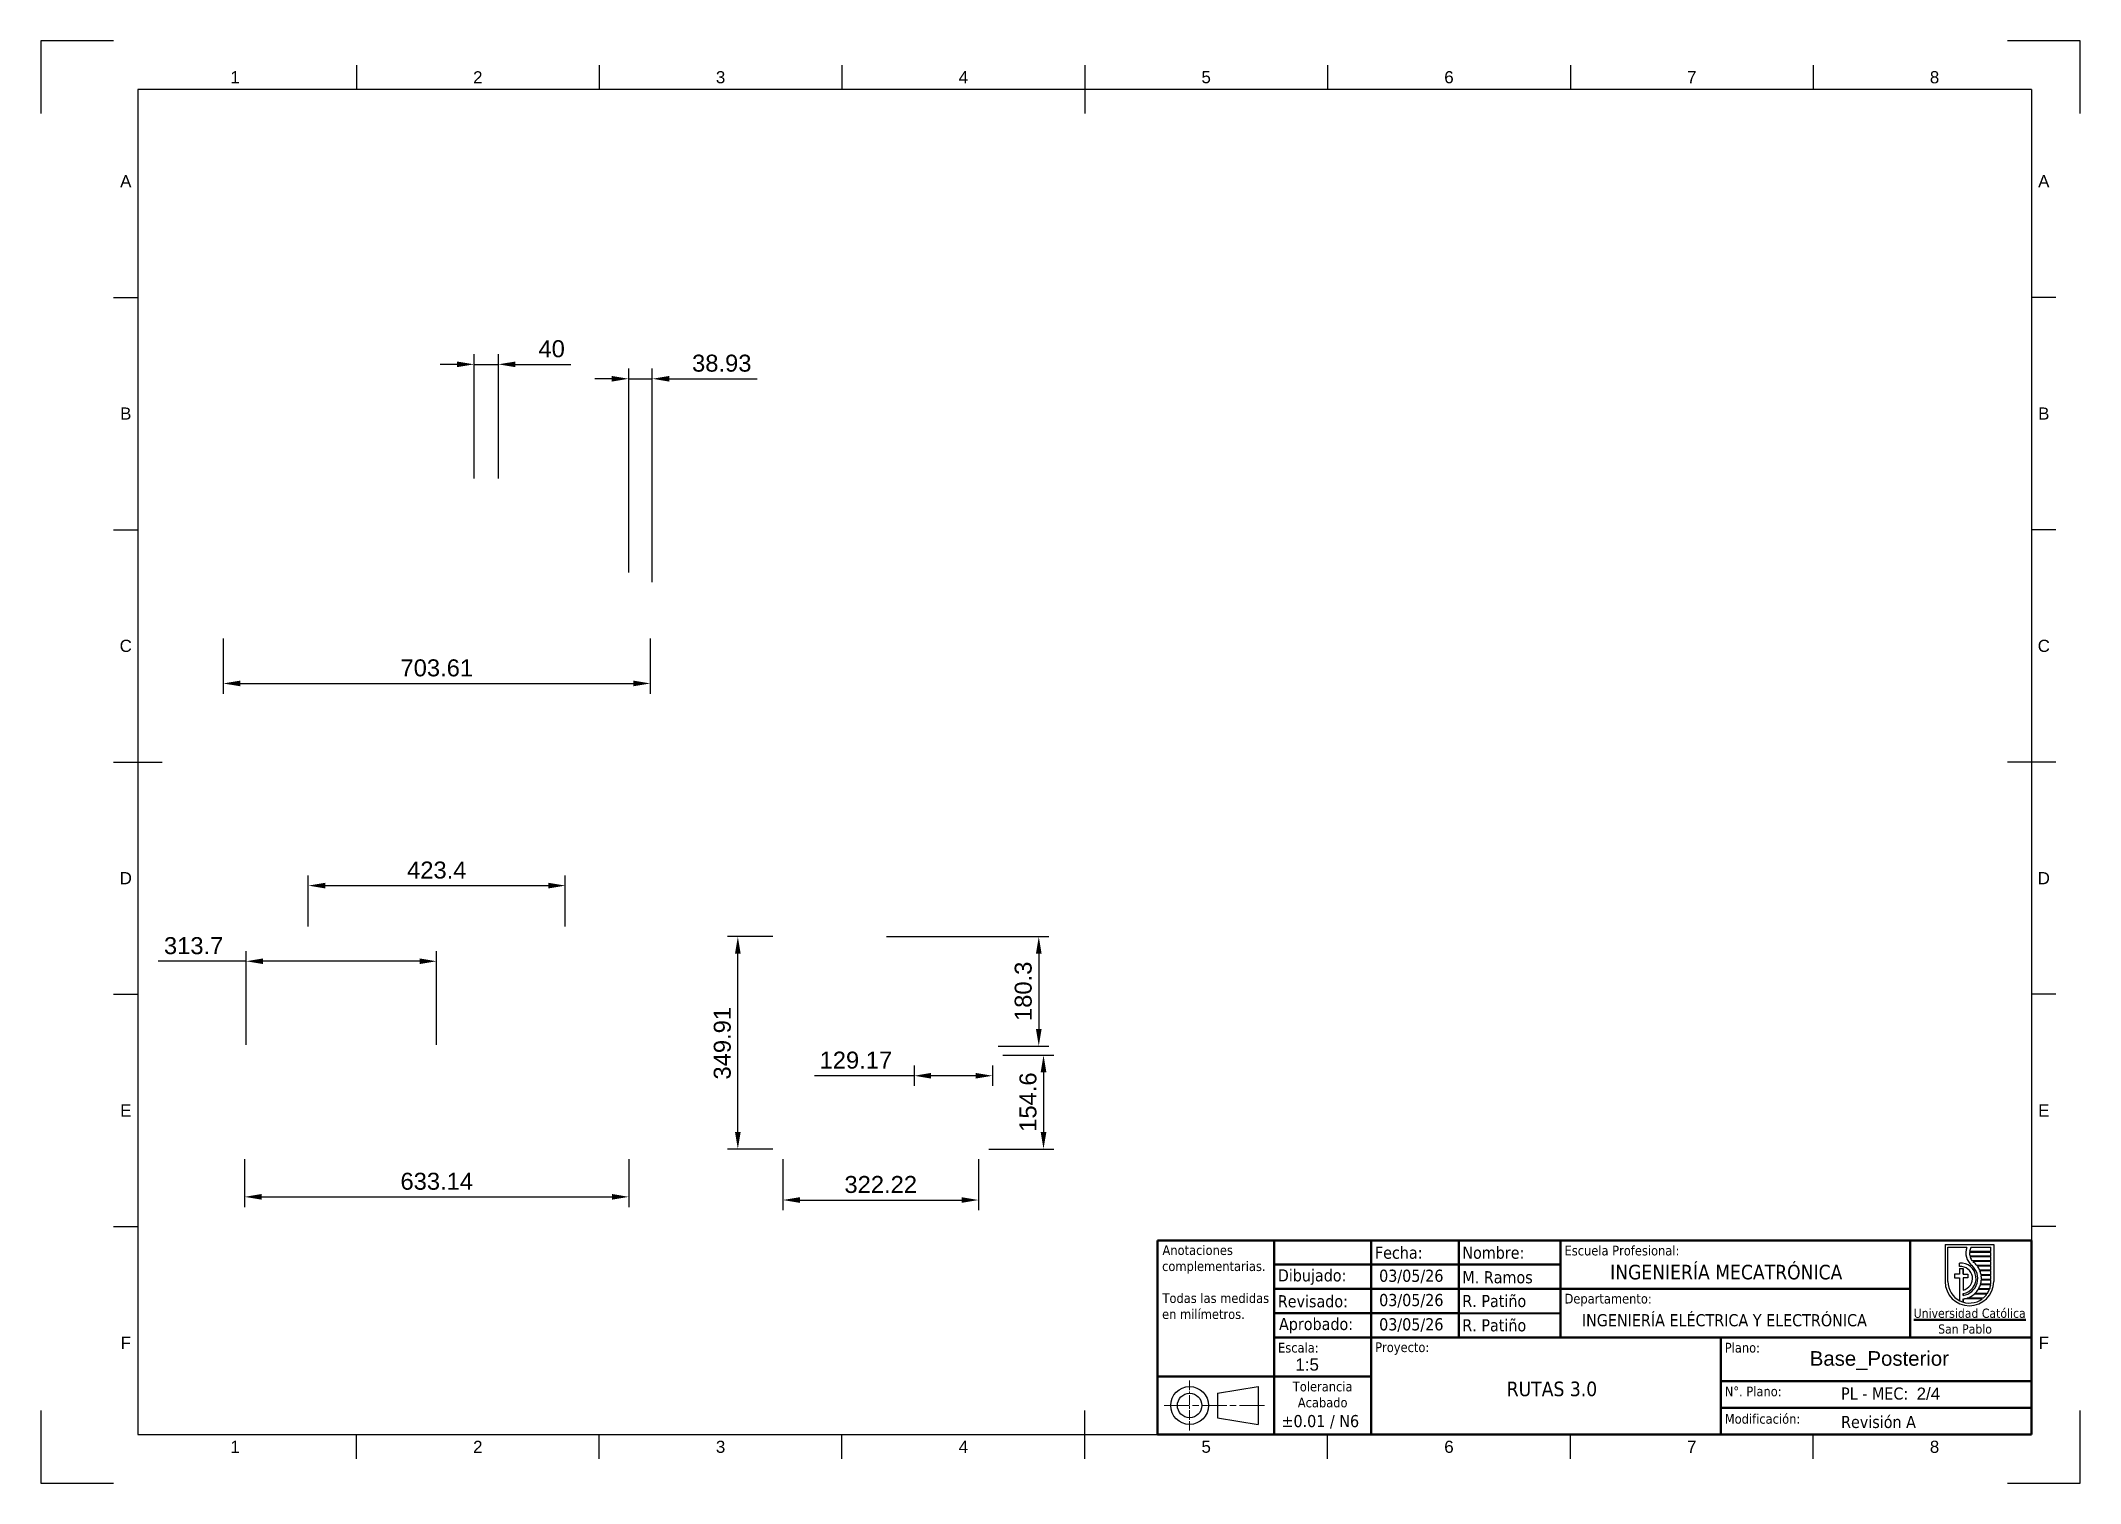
# Paper-space layout 'Base_2' of a CAD drawing. Header units: millimetres. Extents: x 0 to 420, y 0 to 297.
import ezdxf
from ezdxf.enums import TextEntityAlignment as Align

# ---------------------------------------------------------------- set-up
doc = ezdxf.new("R2010")
doc.units = ezdxf.units.MM
doc.header["$LTSCALE"] = 0.75
doc.linetypes.add('CHAIN', pattern=[0.3543, 0.2362, -0.0295, 0.0591, -0.0295])
for name, color, linetype, lineweight in [('BORDER', 7, 'Continuous', 25), ('FD_Dimensions', 7, 'Continuous', 25), ('Notes', 7, 'Continuous', 25), ('Title (ISO)', 7, 'Continuous', 50), ('TITLEBLOCK', 7, 'Continuous', 35)]:
    doc.layers.add(name, color=color, linetype=linetype, lineweight=lineweight)
doc.styles.add('FusionTitle', font='arial.ttf')
doc.styles.add('MtXpl_Tahoma', font='tahoma.ttf')
doc.styles.add('MtXpl_Tahoma_1', font='tahomabd.ttf')
doc.styles.get("Standard").update_dxf_attribs({"font": 'arial.ttf'})
doc.dimstyles.new('Dim-ISO-25', dxfattribs={"dimtxt": 3.5, "dimasz": 3.5, "dimexe": 2.1, "dimexo": 2.1, "dimgap": 1.4, "dimtad": 1, "dimzin": 12, "dimdsep": 46, "dimtxsty": 'Standard', "dimcen": 0, "dimazin": 3, "dimtp": 0.1, "dimtm": 0.1, "dimtfac": 0.714286, "dimtmove": 0, "dimatfit": 3, "dimfxl": 1, "dimtzin": 12, "dimarcsym": 0})

# ---------------------------------------------------------------- blocks, each defined once
blk = doc.blocks.new('ISO_A3_SHEET')
at = {"layer": 'BORDER'}
for p, q in [((65, 292), (65, 287)), ((115, 292), (115, 287)), ((165, 292), (165, 287)), ((215, 292), (215, 282)), ((265, 292), (265, 287)), ((315, 292), (315, 287)), ((365, 292), (365, 287)), ((410, 287), (20, 287)), ((20, 287), (20, 10)), ((410, 287), (410, 10)), ((15, 244.16666), (20, 244.16666)), ((415, 244.16666), (410, 244.16666)), ((15, 196.33333), (20, 196.33333)), ((415, 196.33333), (410, 196.33333)), ((15, 148.5), (25, 148.5)), ((415, 148.5), (405, 148.5)), ((15, 100.66667), (20, 100.66667)), ((415, 100.66667), (410, 100.66667)), ((15, 52.83334), (20, 52.83334)), ((415, 52.83334), (410, 52.83334)), ((215, 5), (215, 15)), ((20, 10), (410, 10)), ((65, 5), (65, 10)), ((115, 5), (115, 10)), ((165, 5), (165, 10)), ((265, 5), (265, 10)), ((315, 5), (315, 10)), ((365, 5), (365, 10))]:
    blk.add_line(p, q, dxfattribs=at)
at = {"layer": 'Defpoints'}
for p, q in [((15, 297), (0, 297)), ((0, 297), (0, 282)), ((420, 297), (405, 297)), ((420, 282), (420, 297)), ((0, 15), (0, 0)), ((420, 0), (420, 15)), ((0, 0), (15, 0)), ((405, 0), (420, 0))]:
    blk.add_line(p, q, dxfattribs=at)
at = {"layer": 'BORDER', "style": 'FusionTitle'}
for s, p in [('1', (40, 289.5)), ('2', (90, 289.5)), ('3', (140, 289.5)), ('4', (190, 289.5)), ('5', (240, 289.5)), ('6', (290, 289.5)), ('7', (340, 289.5)), ('8', (390, 289.5)), ('A', (17.5, 268.08333)), ('A', (412.5, 268.08333)), ('B', (17.5, 220.25)), ('B', (412.5, 220.25)), ('C', (17.5, 172.41667)), ('C', (412.5, 172.41667)), ('D', (17.5, 124.58334)), ('D', (412.5, 124.58334)), ('E', (17.5, 76.75001)), ('E', (412.5, 76.75001)), ('F', (17.5, 28.91668)), ('F', (412.5, 28.91668)), ('1', (40, 7.5)), ('2', (90, 7.5)), ('3', (140, 7.5)), ('4', (190, 7.5)), ('5', (240, 7.5)), ('6', (290, 7.5)), ('7', (340, 7.5)), ('8', (390, 7.5))]:
    blk.add_text(s, height=2.5, dxfattribs=at).set_placement(p, align=Align.MIDDLE)
blk = doc.blocks.new('MEC_UCSP_2026_ROTULO')
at = {"color": 7, "lineweight": 25}
blk.add_line((-17.82, 39.13), (-7.82, 39.13), dxfattribs=at)
at = {"lineweight": 25}
for p, q in [((-17.82, 39.13), (-17.82, 31.53)), ((-17.26, 31.53), (-17.26, 38.57)), ((-17.26, 38.57), (-13.32, 38.57)), ((-12.52, 38.57), (-8.38, 38.57)), ((-8.38, 37.69), (-8.38, 38.57)), ((-7.82, 39.13), (-7.82, 31.53)), ((-14.86, 34.59), (-14.86, 35.33)), ((-14.86, 34.23), (-14.86, 33.01)), ((-14.86, 34.23), (-14.12, 34.23)), ((-14.12, 34.23), (-14.12, 33.01)), ((-8.38, 37.53), (-12.79, 37.53)), ((-8.38, 37.69), (-12.78, 37.69)), ((-8.38, 36.73), (-12.71, 36.73)), ((-8.38, 36.58), (-12.66, 36.58)), ((-8.38, 35.77), (-12.21, 35.77)), ((-8.38, 35.62), (-12.08, 35.62)), ((-8.38, 34.82), (-11.28, 34.82)), ((-8.38, 34.66), (-11.16, 34.66)), ((-8.38, 33.86), (-10.71, 33.86)), ((-8.38, 33.71), (-10.64, 33.71)), ((-8.38, 36.73), (-8.38, 37.53)), ((-8.38, 35.77), (-8.38, 36.58)), ((-8.38, 34.82), (-8.38, 35.62)), ((-8.38, 33.86), (-8.38, 34.66)), ((-8.38, 32.9), (-8.38, 33.71)), ((-14.86, 33.01), (-15.86, 33.01)), ((-15.86, 33.01), (-15.86, 32.27)), ((-15.86, 32.27), (-14.86, 32.27)), ((-14.86, 32.27), (-14.86, 27.58)), ((-14.12, 33.01), (-13.13, 33.01)), ((-14.12, 32.27), (-14.12, 29.78)), ((-13.13, 32.27), (-14.12, 32.27)), ((-13.13, 33.01), (-13.13, 32.27)), ((-8.7, 29.88), (-11.02, 29.88)), ((-8.64, 30.03), (-10.92, 30.03)), ((-8.44, 30.84), (-10.57, 30.84)), ((-8.41, 30.99), (-10.52, 30.99)), ((-8.38, 32.9), (-10.42, 32.9)), ((-8.38, 32.75), (-10.39, 32.75)), ((-8.38, 31.79), (-10.37, 31.79)), ((-8.38, 31.95), (-10.36, 31.95)), ((-8.38, 31.95), (-8.38, 32.75)), ((-8.38, 31.53), (-8.38, 31.79)), ((-14.12, 29.03), (-14.12, 28.67)), ((-14.12, 27.93), (-14.12, 27.28)), ((-10.17, 27.97), (-13.85, 27.97)), ((-9.97, 28.12), (-13.26, 28.12)), ((-9.22, 28.92), (-11.84, 28.92)), ((-9.12, 29.08), (-11.67, 29.08))]:
    blk.add_line(p, q, dxfattribs=at)
for p, q in [((-14.12, 34.23), (-14.12, 33.01)), ((-14.12, 29.03), (-14.12, 28.67)), ((-14.12, 27.93), (-14.12, 27.28))]:
    blk.add_line(p, q)
for centre, radius, start, end in [((-10.22, 37.4), 3.32, 159.4919, 229.9701), ((-10.22, 37.4), 2.58, 153.2124, 173.7257), ((-14.62, 32.16), 3.17, 279.0593, 94.3439), ((-14.62, 32.16), 2.44, 281.8358, 95.6623), ((-14.62, 32.16), 3.53, 278.1382, 49.9701), ((-10.22, 37.4), 2.58, 177.1373, 195.1765), ((-10.22, 37.4), 2.58, 198.7319, 219.2627), ((-14.62, 32.16), 4.27, 38.4452, 49.9701), ((-14.62, 32.16), 4.27, 23.4265, 35.8674), ((-14.62, 32.16), 4.27, 9.9842, 21.2057), ((-12.82, 31.53), 5, 180, 0), ((-12.82, 31.53), 4.44, 180, 306.7065), ((-14.62, 32.16), 4.27, 313.664, 327.6519), ((-14.62, 32.16), 4.27, 330.0525, 341.8885), ((-14.62, 32.16), 4.27, 344.0373, 355.0278), ((-14.62, 32.16), 4.27, 357.0871, 7.9045), ((-12.82, 31.53), 4.44, 326.5146, 338.2428), ((-12.82, 31.53), 4.44, 340.3541, 351.0741), ((-12.82, 31.53), 4.44, 353.0681, 0), ((-14.62, 32.16), 4.27, 276.7227, 280.4384), ((-14.62, 32.16), 4.27, 288.631, 310.6014), ((-12.82, 31.53), 4.44, 309.8932, 324.1128)]:
    blk.add_arc(centre, radius, start, end, dxfattribs=at)
at = {"lineweight": 35}
blk.add_arc((-10.22, 37.4), 2.58, 223.8063, 229.9701, dxfattribs=at)
at = {"layer": 'Title (ISO)'}
for p, q in [((0, 40), (-180, 40)), ((-180, 40), (-180, 12)), ((-156, 35), (-156, 40)), ((-136, 35), (-136, 40)), ((-118, 35), (-118, 40)), ((-97, 35), (-97, 40)), ((-25, 20), (-25, 40)), ((0, 11), (0, 40)), ((-156, 29.95), (-156, 35)), ((-156, 35), (-136, 35)), ((-136, 35), (-118, 35)), ((-136, 30), (-136, 35)), ((-118, 30), (-118, 35.01)), ((-118, 35), (-97, 35)), ((-97, 30), (-97, 35)), ((-156, 30), (-136, 30)), ((-156, 24.96), (-156, 29.95)), ((-136, 20), (-136, 30)), ((-136, 30), (-136, 30)), ((-118, 30), (-136, 30)), ((-118, 25.06), (-118, 30)), ((-97, 30), (-118, 30)), ((-97, 30), (-25, 30)), ((-97, 25), (-97, 30)), ((-156, 25), (-136, 25)), ((-156, 20), (-156, 24.96)), ((-136, 25), (-118, 25)), ((-118, 20), (-118, 25.06)), ((-97, 24.94), (-118, 25)), ((-97, 20), (-97, 25)), ((-136, 20), (-156, 20)), ((-156, 12), (-156, 20)), ((-136, 12), (-136, 20)), ((-136, 20), (-118, 20)), ((-97, 20), (-118, 20)), ((-97, 20), (-64, 20)), ((-64, 11), (-64, 20)), ((-64, 20), (0, 20)), ((-180, 12), (-156, 12)), ((-180, 0), (-180, 12)), ((-136, 12), (-156, 12)), ((-156, 12), (-156, 0)), ((-136, 12), (-136, 0)), ((-64, 11), (0, 11)), ((-64, 5.5), (-64, 11)), ((0, 0), (0, 11)), ((-64, 0), (-64, 5.5)), ((-64, 5.5), (-0.09, 5.5)), ((-180, 0), (0, 0))]:
    blk.add_line(p, q, dxfattribs=at)
at = {"layer": 'Title (ISO)', "linetype": 'CHAIN', "lineweight": 18, "ltscale": 11.506328}
blk.add_line((-173.41, 11.18), (-173.41, 0.82), dxfattribs=at)
at = {"layer": 'Title (ISO)', "lineweight": 25}
for p, q in [((-167.64, 8.52), (-159.31, 9.9)), ((-167.64, 8.52), (-167.64, 3.48)), ((-159.31, 9.9), (-159.31, 2.1)), ((-167.64, 3.48), (-159.31, 2.1))]:
    blk.add_line(p, q, dxfattribs=at)
at = {"layer": 'Title (ISO)', "linetype": 'CHAIN', "lineweight": 18, "ltscale": 29.126099}
blk.add_line((-178.64, 6), (-158, 6), dxfattribs=at)
at = {"layer": 'Title (ISO)', "lineweight": 25}
for radius in [3.9, 2.52]:
    blk.add_circle((-173.41, 6), radius, dxfattribs=at)
at = {"layer": 'Title (ISO)'}
for s, height, style, p in [('Anotaciones', 2, 'MtXpl_Tahoma', (-179, 36.99)), ('Fecha:', 2.5, 'MtXpl_Tahoma', (-135.25, 36.22)), ('Nombre:', 2.5, 'MtXpl_Tahoma', (-117.25, 36.22)), ('Escuela Profesional:', 2, 'MtXpl_Tahoma', (-96.2, 36.9)), ('complementarias.', 2, 'MtXpl_Tahoma', (-179.08, 33.69)), ('Dibujado:', 2.5, 'MtXpl_Tahoma', (-155.25, 31.55)), ('03/05/26', 2.5, 'MtXpl_Tahoma', (-134.38, 31.47)), ('M. Ramos', 2.5, 'MtXpl_Tahoma', (-117.25, 31.16)), ('INGENIERÍA MECATRÓNICA', 3, 'MtXpl_Tahoma', (-86.81, 31.97)), ('Todas las medidas', 2, 'MtXpl_Tahoma', (-179, 27.11)), ('en milímetros.', 2, 'MtXpl_Tahoma', (-179.08, 23.82)), ('Revisado:', 2.5, 'MtXpl_Tahoma', (-155.25, 26.22)), ('03/05/26', 2.5, 'MtXpl_Tahoma', (-134.38, 26.47)), ('R. Patiño', 2.5, 'MtXpl_Tahoma', (-117.25, 26.27)), ('Departamento:', 2, 'MtXpl_Tahoma', (-96.2, 27)), ('INGENIERÍA ELÉCTRICA Y ELECTRÓNICA', 2.5, 'MtXpl_Tahoma', (-92.63, 22.31)), ('%%UUniversidad Católica', 1.9, 'MtXpl_Tahoma', (-24.29, 24.05)), ('Aprobado:', 2.5, 'MtXpl_Tahoma', (-155, 21.54)), ('03/05/26', 2.5, 'MtXpl_Tahoma', (-134.38, 21.47)), ('R. Patiño', 2.5, 'MtXpl_Tahoma', (-117.25, 21.27)), ('San Pablo', 1.9, 'MtXpl_Tahoma_1', (-19.25, 20.8)), ('Escala:', 2, 'MtXpl_Tahoma', (-155.2, 16.91)), ('Proyecto:', 2, 'MtXpl_Tahoma', (-135.2, 17)), ('Plano:', 2, 'MtXpl_Tahoma', (-63.2, 16.91)), ('Tolerancia', 2, 'MtXpl_Tahoma', (-152.16, 8.91)), ('RUTAS 3.0', 3, 'MtXpl_Tahoma', (-108.11, 7.92)), ('N°. Plano:', 2, 'MtXpl_Tahoma', (-63.2, 7.91)), ('PL - MEC:', 2.5, 'MtXpl_Tahoma', (-39.25, 7.22)), ('Acabado', 2, 'MtXpl_Tahoma', (-151.13, 5.62)), ('Modificación:', 2, 'MtXpl_Tahoma', (-63.2, 2.25)), ('±0.01 / N6', 2.5, 'MtXpl_Tahoma', (-154.49, 1.54)), ('Revisión A', 2.5, 'MtXpl_Tahoma', (-39.25, 1.37))]:
    blk.add_text(s, height=height, dxfattribs=dict(at, style=style)).set_placement(p)
at = {"layer": 'TITLEBLOCK', "lineweight": 13}
for tag, p in [('SCALE', (-151.64, 13.18)), ('SHEET', (-23.69, 7.19))]:
    blk.add_attdef(tag, p, '', height=2.5, dxfattribs=at)
blk = doc.blocks.new('*D32')
at = {"layer": 'Defpoints', "color": 0, "transparency": 16777216}
for p in [(41.98, 68.81), (121.12, 68.81), (121.12, 58.96)]:
    blk.add_point(p, dxfattribs=at)
at = {"layer": 'FD_Dimensions', "color": 0, "lineweight": -2, "transparency": 16777216}
for p, q in [((41.98, 66.71), (41.98, 56.86)), ((121.12, 66.71), (121.12, 56.86)), ((45.48, 58.96), (117.62, 58.96))]:
    blk.add_line(p, q, dxfattribs=at)
at = {"layer": 'FD_Dimensions', "color": 0, "transparency": 16777216}
for points in [[(45.48, 59.55), (45.48, 58.38), (41.98, 58.96)], [(117.62, 59.55), (117.62, 58.38), (121.12, 58.96)]]:
    blk.add_solid(points, dxfattribs=at)
at = {"layer": 'FD_Dimensions', "color": 0, "transparency": 16777216, "insert": (81.55, 62.15), "char_height": 3.5, "attachment_point": 5}
blk.add_mtext('633.14', dxfattribs=at)
blk = doc.blocks.new('*D33')
at = {"layer": 'Defpoints', "color": 0, "transparency": 16777216}
for p in [(37.58, 176.03), (125.53, 176.03), (125.53, 164.67)]:
    blk.add_point(p, dxfattribs=at)
at = {"layer": 'FD_Dimensions', "color": 0, "lineweight": -2, "transparency": 16777216}
for p, q in [((37.58, 173.93), (37.58, 162.57)), ((125.53, 173.93), (125.53, 162.57)), ((41.08, 164.67), (122.03, 164.67))]:
    blk.add_line(p, q, dxfattribs=at)
at = {"layer": 'FD_Dimensions', "color": 0, "transparency": 16777216}
for points in [[(41.08, 165.26), (41.08, 164.09), (37.58, 164.67)], [(122.03, 165.26), (122.03, 164.09), (125.53, 164.67)]]:
    blk.add_solid(points, dxfattribs=at)
at = {"layer": 'FD_Dimensions', "color": 0, "transparency": 16777216, "insert": (81.55, 167.86), "char_height": 3.5, "attachment_point": 5}
blk.add_mtext('703.61', dxfattribs=at)
blk = doc.blocks.new('*D34')
at = {"layer": 'Defpoints', "color": 0, "transparency": 16777216}
for p in [(143.55, 112.55), (152.84, 112.55), (152.84, 68.81)]:
    blk.add_point(p, dxfattribs=at)
at = {"layer": 'FD_Dimensions', "color": 0, "lineweight": -2, "transparency": 16777216}
for p, q in [((150.74, 112.55), (141.45, 112.55)), ((143.55, 72.31), (143.55, 109.05)), ((150.74, 68.81), (141.45, 68.81))]:
    blk.add_line(p, q, dxfattribs=at)
at = {"layer": 'FD_Dimensions', "color": 0, "transparency": 16777216}
for points in [[(142.97, 109.05), (144.13, 109.05), (143.55, 112.55)], [(142.97, 72.31), (144.13, 72.31), (143.55, 68.81)]]:
    blk.add_solid(points, dxfattribs=at)
at = {"layer": 'FD_Dimensions', "color": 0, "transparency": 16777216, "insert": (140.36, 90.59), "char_height": 3.5, "attachment_point": 5, "rotation": 90}
blk.add_mtext('349.91', dxfattribs=at)
blk = doc.blocks.new('*D137')
at = {"layer": 'Defpoints', "color": 0, "transparency": 16777216}
for p in [(125.94, 227.41), (121.07, 185.41), (125.94, 183.42)]:
    blk.add_point(p, dxfattribs=at)
at = {"layer": 'FD_Dimensions', "color": 0, "lineweight": -2, "transparency": 16777216}
for p, q in [((117.57, 227.41), (114.07, 227.41)), ((121.07, 187.51), (121.07, 229.51)), ((121.07, 227.41), (125.94, 227.41)), ((125.94, 185.52), (125.94, 229.51)), ((129.44, 227.41), (147.55, 227.41))]:
    blk.add_line(p, q, dxfattribs=at)
at = {"layer": 'FD_Dimensions', "color": 0, "transparency": 16777216}
for points in [[(117.57, 227.99), (117.57, 226.83), (121.07, 227.41)], [(129.44, 227.99), (129.44, 226.83), (125.94, 227.41)]]:
    blk.add_solid(points, dxfattribs=at)
at = {"layer": 'FD_Dimensions', "color": 0, "transparency": 16777216, "insert": (140.24, 230.6), "char_height": 3.5, "attachment_point": 5}
blk.add_mtext('38.93', dxfattribs=at)
blk = doc.blocks.new('*D138')
at = {"layer": 'Defpoints', "color": 0, "transparency": 16777216}
for p in [(94.24, 230.38), (89.24, 204.78), (94.24, 204.78)]:
    blk.add_point(p, dxfattribs=at)
at = {"layer": 'FD_Dimensions', "color": 0, "lineweight": -2, "transparency": 16777216}
for p, q in [((89.24, 206.88), (89.24, 232.48)), ((94.24, 206.88), (94.24, 232.48)), ((85.74, 230.38), (82.24, 230.38)), ((89.24, 230.38), (94.24, 230.38)), ((97.74, 230.38), (109.18, 230.38))]:
    blk.add_line(p, q, dxfattribs=at)
at = {"layer": 'FD_Dimensions', "color": 0, "transparency": 16777216}
for points in [[(85.74, 230.96), (85.74, 229.8), (89.24, 230.38)], [(97.74, 230.96), (97.74, 229.8), (94.24, 230.38)]]:
    blk.add_solid(points, dxfattribs=at)
at = {"layer": 'FD_Dimensions', "color": 0, "transparency": 16777216, "insert": (105.21, 233.57), "char_height": 3.5, "attachment_point": 5}
blk.add_mtext('40', dxfattribs=at)
blk = doc.blocks.new('*D140')
at = {"layer": 'Defpoints', "color": 0, "transparency": 16777216}
for p in [(108.01, 123.05), (55.09, 112.55), (108.01, 112.55)]:
    blk.add_point(p, dxfattribs=at)
at = {"layer": 'FD_Dimensions', "color": 0, "lineweight": -2, "transparency": 16777216}
for p, q in [((55.09, 114.65), (55.09, 125.15)), ((58.59, 123.05), (104.51, 123.05)), ((108.01, 114.65), (108.01, 125.15))]:
    blk.add_line(p, q, dxfattribs=at)
at = {"layer": 'FD_Dimensions', "color": 0, "transparency": 16777216}
for points in [[(58.59, 123.63), (58.59, 122.46), (55.09, 123.05)], [(104.51, 123.63), (104.51, 122.46), (108.01, 123.05)]]:
    blk.add_solid(points, dxfattribs=at)
at = {"layer": 'FD_Dimensions', "color": 0, "transparency": 16777216, "insert": (81.55, 126.23), "char_height": 3.5, "attachment_point": 5}
blk.add_mtext('423.4', dxfattribs=at)
blk = doc.blocks.new('*D141')
at = {"layer": 'Defpoints', "color": 0, "transparency": 16777216}
for p in [(152.84, 68.81), (193.12, 68.81), (193.12, 58.31)]:
    blk.add_point(p, dxfattribs=at)
at = {"layer": 'FD_Dimensions', "color": 0, "lineweight": -2, "transparency": 16777216}
for p, q in [((152.84, 66.71), (152.84, 56.21)), ((193.12, 66.71), (193.12, 56.21)), ((156.34, 58.31), (189.62, 58.31))]:
    blk.add_line(p, q, dxfattribs=at)
at = {"layer": 'FD_Dimensions', "color": 0, "transparency": 16777216}
for points in [[(156.34, 58.89), (156.34, 57.72), (152.84, 58.31)], [(189.62, 58.89), (189.62, 57.72), (193.12, 58.31)]]:
    blk.add_solid(points, dxfattribs=at)
at = {"layer": 'FD_Dimensions', "color": 0, "transparency": 16777216, "insert": (172.98, 61.49), "char_height": 3.5, "attachment_point": 5}
blk.add_mtext('322.22', dxfattribs=at)
blk = doc.blocks.new('*D142')
at = {"layer": 'Defpoints', "color": 0, "transparency": 16777216}
for p in [(179.86, 88.13), (196, 88.13), (179.86, 83.9)]:
    blk.add_point(p, dxfattribs=at)
at = {"layer": 'FD_Dimensions', "color": 0, "lineweight": -2, "transparency": 16777216}
for p, q in [((179.86, 86.03), (179.86, 81.8)), ((196, 86.03), (196, 81.8)), ((179.86, 83.9), (159.36, 83.9)), ((192.5, 83.9), (183.36, 83.9))]:
    blk.add_line(p, q, dxfattribs=at)
at = {"layer": 'FD_Dimensions', "color": 0, "transparency": 16777216}
for points in [[(183.36, 84.48), (183.36, 83.31), (179.86, 83.9)], [(192.5, 84.48), (192.5, 83.31), (196, 83.9)]]:
    blk.add_solid(points, dxfattribs=at)
at = {"layer": 'FD_Dimensions', "color": 0, "transparency": 16777216, "insert": (167.86, 87.09), "char_height": 3.5, "attachment_point": 5}
blk.add_mtext('129.17', dxfattribs=at)
blk = doc.blocks.new('*D143')
at = {"layer": 'Defpoints', "color": 0, "transparency": 16777216}
for p in [(172.09, 112.55), (195.03, 90.01), (205.53, 90.01)]:
    blk.add_point(p, dxfattribs=at)
at = {"layer": 'FD_Dimensions', "color": 0, "lineweight": -2, "transparency": 16777216}
for p, q in [((174.19, 112.55), (207.63, 112.55)), ((205.53, 109.05), (205.53, 93.51)), ((197.13, 90.01), (207.63, 90.01))]:
    blk.add_line(p, q, dxfattribs=at)
at = {"layer": 'FD_Dimensions', "color": 0, "transparency": 16777216}
for points in [[(204.94, 109.05), (206.11, 109.05), (205.53, 112.55)], [(204.94, 93.51), (206.11, 93.51), (205.53, 90.01)]]:
    blk.add_solid(points, dxfattribs=at)
at = {"layer": 'FD_Dimensions', "color": 0, "transparency": 16777216, "insert": (202.34, 101.28), "char_height": 3.5, "attachment_point": 5, "rotation": 90}
blk.add_mtext('180.3', dxfattribs=at)
blk = doc.blocks.new('*D144')
at = {"layer": 'Defpoints', "color": 0, "transparency": 16777216}
for p in [(196, 88.13), (193.12, 68.81), (206.5, 68.81)]:
    blk.add_point(p, dxfattribs=at)
at = {"layer": 'FD_Dimensions', "color": 0, "lineweight": -2, "transparency": 16777216}
for p, q in [((198.1, 88.13), (208.6, 88.13)), ((206.5, 84.63), (206.5, 72.31)), ((195.22, 68.81), (208.6, 68.81))]:
    blk.add_line(p, q, dxfattribs=at)
at = {"layer": 'FD_Dimensions', "color": 0, "transparency": 16777216}
for points in [[(205.92, 84.63), (207.09, 84.63), (206.5, 88.13)], [(205.92, 72.31), (207.09, 72.31), (206.5, 68.81)]]:
    blk.add_solid(points, dxfattribs=at)
at = {"layer": 'FD_Dimensions', "color": 0, "transparency": 16777216, "insert": (203.32, 78.47), "char_height": 3.5, "attachment_point": 5, "rotation": 90}
blk.add_mtext('154.6', dxfattribs=at)
blk = doc.blocks.new('*D145')
at = {"layer": 'Defpoints', "color": 0, "transparency": 16777216}
for p in [(42.29, 107.47), (42.29, 88.13), (81.5, 88.13)]:
    blk.add_point(p, dxfattribs=at)
at = {"layer": 'FD_Dimensions', "color": 0, "lineweight": -2, "transparency": 16777216}
for p, q in [((42.29, 90.23), (42.29, 109.57)), ((81.5, 90.23), (81.5, 109.57)), ((42.29, 107.47), (24.18, 107.47)), ((78, 107.47), (45.79, 107.47))]:
    blk.add_line(p, q, dxfattribs=at)
at = {"layer": 'FD_Dimensions', "color": 0, "transparency": 16777216}
for points in [[(45.79, 108.06), (45.79, 106.89), (42.29, 107.47)], [(78, 108.06), (78, 106.89), (81.5, 107.47)]]:
    blk.add_solid(points, dxfattribs=at)
at = {"layer": 'FD_Dimensions', "color": 0, "transparency": 16777216, "insert": (31.48, 110.66), "char_height": 3.5, "attachment_point": 5}
blk.add_mtext('313.7', dxfattribs=at)

psp = doc.layouts.new('Base_2')

# ---------------------------------------------------------------- block references
at = {"layer": 'BORDER'}
psp.add_blockref('ISO_A3_SHEET', (0, 0), dxfattribs=at)
at = {"layer": 'TITLEBLOCK'}
psp.add_blockref('MEC_UCSP_2026_ROTULO', (410, 10), dxfattribs=at).add_auto_attribs({'SCALE': '1:5', 'SHEET': '2/4'})

# ---------------------------------------------------------------- texts
at = {"layer": 'Notes', "insert": (346.5116, 27.1879), "char_height": 3, "attachment_point": 1}
psp.add_mtext_dynamic_manual_height_columns('\\pi17.79809;Base_Posterior', width=64, gutter_width=17.5, heights=[0], dxfattribs=at)

# ---------------------------------------------------------------- dimensions: what is measured, and where the dimension line sits
at = {"layer": 'FD_Dimensions'}
for p1, p2, distance, picture, middle in [((89.2382, 204.7834), (94.2382, 204.7834), 25.5976, '*D138', (105.2095, 233.568)), ((55.088, 112.5452), (108.0133, 112.5452), 10.5, '*D140', (81.5507, 126.2334)), ((196.0029, 88.1322), (179.8564, 88.1322), 4.2341, '*D142', (167.8561, 87.0851)), ((152.8425, 68.8066), (193.1202, 68.8066), -10.5, '*D141', (172.9813, 61.4948))]:
    dim = psp.add_aligned_dim(p1=p1, p2=p2, distance=distance, dimstyle='Dim-ISO-25', override={"dimlfac": -8, "dimclrd": 0, "dimclre": 0}, dxfattribs=at)
    dim.commit()
    dim.dimension.update_dxf_attribs({"geometry": picture, "text_midpoint": middle})
for base, p1, p2, override, picture, middle in [((125.9397, 227.4084), (121.0737, 185.4084), (125.9397, 183.4186), {"dimlfac": -8, "dimclrd": 0, "dimclre": 0}, '*D137', (140.2439, 230.5965)), ((121.1222, 58.9629), (41.9792, 68.8066), (121.1222, 68.8066), {"dimlfac": -8}, '*D32', (81.5507, 62.1511))]:
    dim = psp.add_linear_dim(base=base, p1=p1, p2=p2, dimstyle='Dim-ISO-25', override=override, dxfattribs=at)
    dim.commit()
    dim.dimension.update_dxf_attribs({"geometry": picture, "text_midpoint": middle})
dim = psp.add_linear_dim(base=(125.526, 164.6736), p1=(37.5753, 176.0334), p2=(125.526, 176.0334), dimstyle='Dim-ISO-25', override={"dimlfac": -8}, dxfattribs=at)
dim.commit()
dim.dimension.update_dxf_attribs({"geometry": '*D33', "text_midpoint": (81.5507, 164.6736), "dimtype": 160})
for base, p1, p2, angle, picture, middle, dimtype in [((42.2881, 107.4747), (81.5009, 88.1322), (42.2881, 88.1322), 180, '*D145', (31.4839, 107.4747), 161), ((143.5488, 112.5452), (152.8425, 68.8066), (152.8425, 112.5452), 90, '*D34', (143.5488, 90.5874), 160)]:
    dim = psp.add_linear_dim(base=base, p1=p1, p2=p2, angle=angle, dimstyle='Dim-ISO-25', override={"dimlfac": -8}, dxfattribs=at)
    dim.commit()
    dim.dimension.update_dxf_attribs({"geometry": picture, "text_midpoint": middle, "dimtype": dimtype})
for base, p1, p2, picture, middle in [((205.5274, 90.0072), (172.0912, 112.5452), (195.0274, 90.0072), '*D143', (202.3392, 101.2762)), ((206.5029, 68.8066), (196.0029, 88.1322), (193.1202, 68.8066), '*D144', (203.3159, 78.4694))]:
    dim = psp.add_linear_dim(base=base, p1=p1, p2=p2, angle=90, dimstyle='Dim-ISO-25', override={"dimlfac": -8, "dimclrd": 0, "dimclre": 0}, dxfattribs=at)
    dim.commit()
    dim.dimension.update_dxf_attribs({"geometry": picture, "text_midpoint": middle})

doc.saveas('drawing.dxf')
